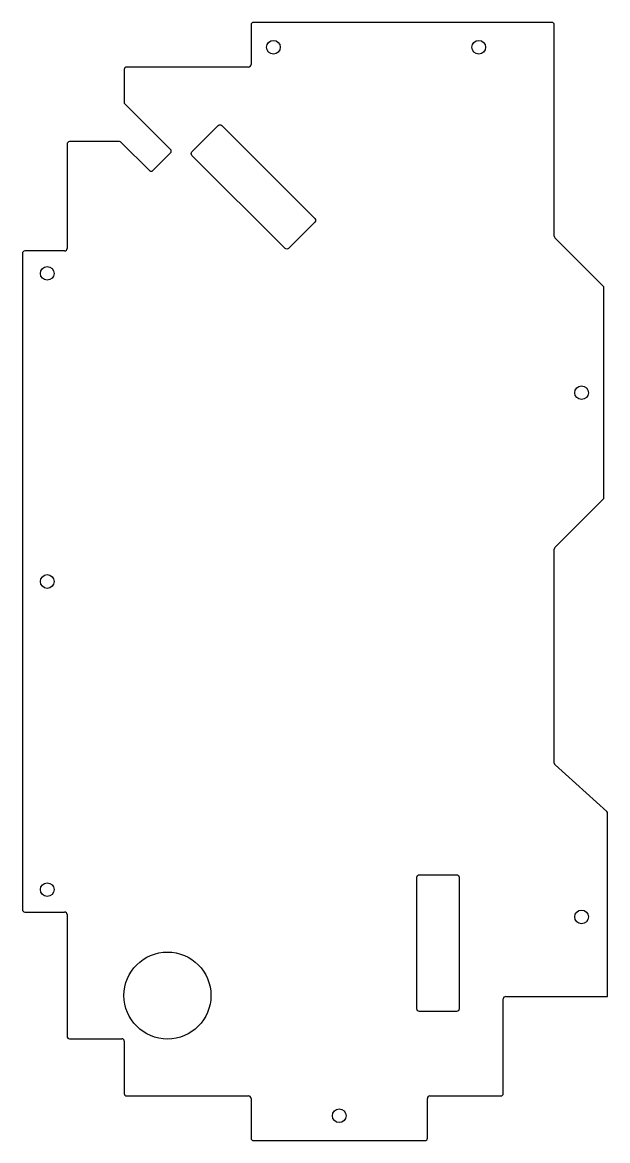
# Model space of a CAD drawing. Header units: millimetres. Extents: x -225 to 10, y -225 to 225.
import ezdxf

# ---------------------------------------------------------------- set-up
doc = ezdxf.new("R2010")
doc.units = ezdxf.units.MM
doc.layers.get('0').update_dxf_attribs({"linetype": 'CONTINUOUS'})

msp = doc.modelspace()

# ---------------------------------------------------------------- linework, layer by layer
for p, q in [((-133, 224), (-133, 208)), ((-12, 225), (-132, 225)), ((-11, 138.99), (-11, 224)), ((-134, 207), (-183, 207)), ((-184, 206), (-184, 192.49)), ((-184, 192.49), (-165.38, 173.87)), ((-207, 176), (-207, 134)), ((-185.9, 177), (-206, 177)), ((-173.87, 165.38), (-185.19, 176.71)), ((-165.38, 172.46), (-172.46, 165.38)), ((8.71, 118.87), (-10.71, 138.28)), ((-225, 132), (-225, -132)), ((-208, 133), (-224, 133)), ((9, 33.8), (9, 118.16)), ((-10.71, 13.68), (8.71, 33.09)), ((-11, -73.04), (-11, 12.97)), ((10.17, -92.58), (-10.67, -73.78)), ((10.5, -167), (10.5, -93.33)), ((-224, -133), (-208, -133)), ((-207, -134), (-207, -183)), ((-31.5, -206), (-31.5, -168)), ((-30.5, -167), (10.5, -167)), ((-206, -184), (-185, -184)), ((-184, -185), (-184, -206)), ((-183, -207), (-134, -207)), ((-133, -208), (-133, -224)), ((-62, -224), (-62, -208)), ((-61, -207), (-32.5, -207)), ((-132, -225), (-63, -225))]:
    msp.add_line(p, q)
for points in [[(-144.77, 183.52), (-107.29, 146.04, -0.414214), (-107.29, 144.62), (-117.9, 134.02, -0.414214), (-119.31, 134.02), (-156.79, 171.49, -0.414214), (-156.79, 172.91), (-146.18, 183.52, -0.414214)], [(-49.25, -119), (-49.25, -172, -0.414214), (-50.25, -173), (-65.25, -173, -0.414214), (-66.25, -172), (-66.25, -119, -0.414214), (-65.25, -118), (-50.25, -118, -0.414214)]]:
    msp.add_lwpolyline(points, format="xyb", close=True)
for centre, radius in [((-124, 215), 2.75), ((-41.33, 215), 2.75), ((-215, 124), 2.75), ((0, 75.98), 2.75), ((-215, 0), 2.75), ((-215, -124), 2.75), ((0, -134.99), 2.75), ((-166.62, -166.62), 17.5), ((-97.5, -215), 2.75)]:
    msp.add_circle(centre, radius)
for centre, start, end in [((-132, 224), 90, 180), ((-12, 224), 0, 90), ((-183, 206), 90, 180), ((-134, 208), -90, 0), ((-206, 176), 90, 180), ((-185.9, 176), 45, 90), ((-166.09, 173.16), -45, 45), ((-173.16, 166.09), 225, 315), ((-10, 138.99), 180, 225), ((-224, 132), 90, 180), ((-208, 134), -90, 0), ((8, 118.16), 0, 45), ((8, 33.8), -45, 0), ((-10, 12.97), 135, 180), ((-10, -73.04), 180, 227.9416), ((9.5, -93.33), 0, 47.9416), ((-224, -132), 180, 270), ((-208, -134), 0, 90), ((-30.5, -168), 90, 180), ((-206, -183), 180, 270), ((-185, -185), 0, 90), ((-183, -206), 180, 270), ((-32.5, -206), 270, 360), ((-134, -208), 0, 90), ((-61, -208), 90, 180), ((-132, -224), 180, 270), ((-63, -224), 270, 360)]:
    msp.add_arc(centre, 1, start, end)

doc.saveas('drawing.dxf')
